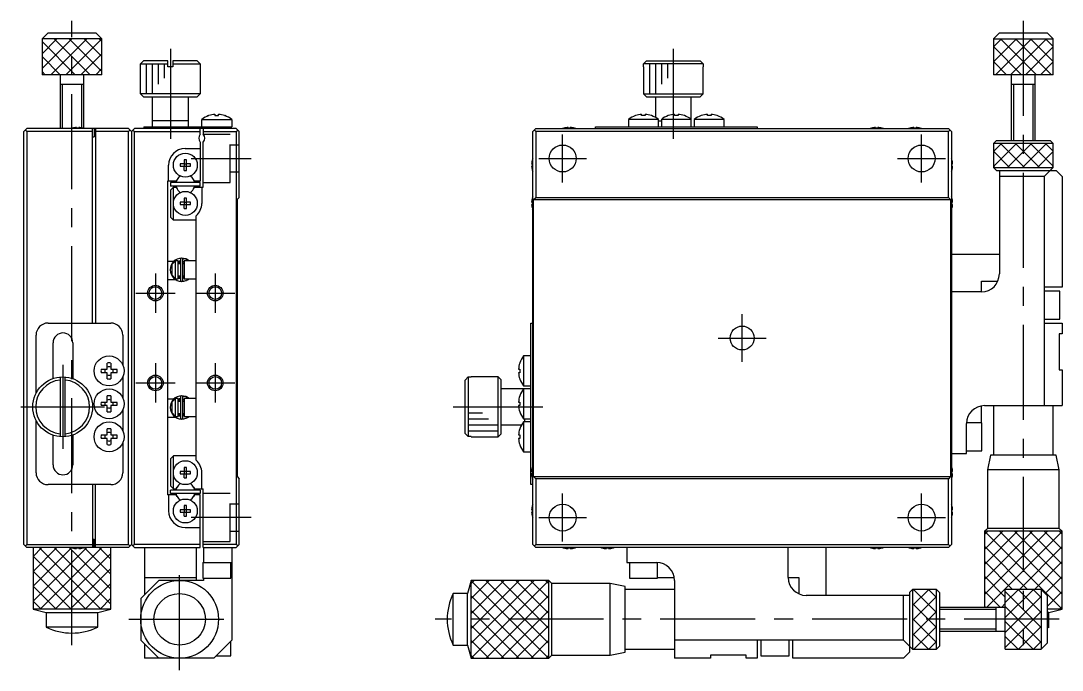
# Model space of a CAD drawing. Extents: x 0 to 412, y -8 to 292.
# Drawn here: x 238.4 to 412.4, y 97.8 to 206.3 of the extents above; entities that cross this region are included whole.
import ezdxf

# ---------------------------------------------------------------- set-up
doc = ezdxf.new("R2010")
doc.units = 0
doc.header["$LTSCALE"] = 0.5
doc.linetypes.add('CENTER', pattern=[50.8, 31.75, -6.35, 6.35, -6.35])
doc.linetypes.add('DASHED', pattern=[19.05, 12.7, -6.35])
for name, color, linetype in [('MSM_CENTER', 1, 'CENTER'), ('MSM_CONTINUOUS', 7, 'CONTINUOUS'), ('MSM_DASHED', 4, 'DASHED'), ('MSM_NARROW', 5, 'CONTINUOUS')]:
    doc.layers.add(name, color=color, linetype=linetype)

msp = doc.modelspace()

# ---------------------------------------------------------------- linework, layer by layer
at = {"layer": 'MSM_CENTER'}
for p, q in [((246.9, 102.03), (246.9, 206.33)), ((405.93, 206.33), (405.93, 102.03)), ((263.35, 201.67), (263.35, 186.63)), ((347.43, 201.63), (347.43, 186.63)), ((328.93, 179.33), (328.93, 187.33)), ((388.93, 179.33), (388.93, 187.33)), ((266.85, 183.33), (276.85, 183.33)), ((324.93, 183.33), (332.93, 183.33)), ((384.93, 183.33), (392.93, 183.33)), ((260.85, 164.13), (260.85, 157.53)), ((270.85, 164.13), (270.85, 157.53)), ((257.55, 160.83), (264.15, 160.83)), ((267.55, 160.83), (274.15, 160.83)), ((358.93, 149.33), (358.93, 157.33)), ((354.93, 153.33), (362.93, 153.33)), ((245.35, 148.83), (245.35, 134.83)), ((260.85, 149.13), (260.85, 142.53)), ((270.85, 149.13), (270.85, 142.53)), ((257.55, 145.83), (264.15, 145.83)), ((267.55, 145.83), (274.15, 145.83)), ((238.35, 141.83), (252.35, 141.83)), ((310.63, 141.83), (325.63, 141.83)), ((328.93, 119.33), (328.93, 127.33)), ((388.93, 119.33), (388.93, 127.33)), ((276.85, 123.33), (266.85, 123.33)), ((324.93, 123.33), (332.93, 123.33)), ((384.93, 123.33), (392.93, 123.33)), ((264.9, 97.83), (264.9, 114.83)), ((256.4, 106.33), (273.4, 106.33)), ((411.93, 106.33), (307.63, 106.33))]:
    msp.add_line(p, q, dxfattribs=at)
at = {"layer": 'MSM_CONTINUOUS'}
for p, q in [((242.9, 204.33), (241.9, 203.33)), ((242.9, 204.33), (250.9, 204.33)), ((251.9, 203.33), (250.9, 204.33)), ((401.93, 204.33), (400.93, 203.33)), ((401.93, 204.33), (409.93, 204.33)), ((410.93, 203.33), (409.93, 204.33)), ((251.9, 203.33), (241.9, 203.33)), ((241.9, 203.33), (241.9, 197.33)), ((251.9, 197.33), (251.9, 203.33)), ((400.93, 203.33), (400.93, 197.33)), ((400.93, 203.33), (410.93, 203.33)), ((410.93, 197.33), (410.93, 203.33)), ((258.35, 199.13), (258.85, 199.63)), ((258.35, 199.13), (262.95, 199.13)), ((258.35, 194.13), (258.35, 199.13)), ((262.95, 199.63), (258.85, 199.63)), ((262.95, 198.63), (262.95, 199.63)), ((263.75, 198.63), (262.95, 198.63)), ((267.85, 199.63), (263.75, 199.63)), ((263.75, 199.63), (263.75, 198.63)), ((263.75, 199.13), (268.35, 199.13)), ((267.85, 199.63), (268.35, 199.13)), ((268.35, 199.13), (268.35, 194.13)), ((342.43, 198.63), (342.43, 194.13)), ((342.43, 198.63), (342.45, 198.63)), ((342.45, 199.13), (342.95, 199.63)), ((352.42, 199.13), (342.45, 199.13)), ((342.45, 198.63), (342.45, 199.13)), ((342.95, 199.63), (351.92, 199.63)), ((351.92, 199.63), (352.42, 199.13)), ((352.42, 199.13), (352.42, 198.63)), ((352.42, 198.63), (352.43, 198.63)), ((352.43, 194.13), (352.43, 198.63)), ((251.9, 197.33), (241.9, 197.33)), ((244.9, 197.33), (244.9, 188.33)), ((248.9, 188.35), (248.9, 197.33)), ((410.93, 197.33), (400.93, 197.33)), ((403.93, 197.33), (403.93, 186.33)), ((407.93, 186.33), (407.93, 197.33)), ((244.9, 195.73), (248.9, 195.73)), ((403.93, 195.73), (407.93, 195.73)), ((268.35, 194.13), (258.35, 194.13)), ((258.85, 193.63), (258.35, 194.13)), ((258.85, 193.63), (267.85, 193.63)), ((260.35, 188.63), (260.35, 193.63)), ((266.35, 193.63), (266.35, 188.63)), ((268.35, 194.13), (267.85, 193.63)), ((342.43, 194.13), (352.43, 194.13)), ((342.43, 194.13), (342.93, 193.63)), ((342.93, 193.63), (351.93, 193.63)), ((344.43, 193.63), (344.43, 190.2)), ((350.43, 188.63), (350.43, 193.63)), ((351.93, 193.63), (352.43, 194.13)), ((268.6, 189.85), (273.6, 189.85)), ((268.6, 188.63), (268.6, 189.85)), ((269.75, 190.5), (269.78, 190.5)), ((270.8, 190.71), (270.8, 190.5)), ((270.8, 190.5), (271.4, 190.5)), ((271.4, 190.5), (271.4, 190.71)), ((272.42, 190.5), (272.45, 190.5)), ((273.6, 189.85), (273.6, 188.63)), ((344.93, 189.85), (339.93, 189.85)), ((339.93, 189.85), (339.93, 188.63)), ((341.12, 190.5), (341.08, 190.5)), ((342.13, 190.5), (342.13, 190.71)), ((342.73, 190.5), (342.13, 190.5)), ((342.73, 190.71), (342.73, 190.5)), ((343.78, 190.5), (343.75, 190.5)), ((344.93, 188.63), (344.93, 189.85)), ((350.43, 189.85), (345.43, 189.85)), ((345.43, 189.85), (345.43, 188.63)), ((346.62, 190.5), (346.58, 190.5)), ((347.63, 190.5), (347.63, 190.71)), ((348.23, 190.5), (347.63, 190.5)), ((348.23, 190.71), (348.23, 190.5)), ((349.28, 190.5), (349.25, 190.5)), ((355.93, 189.85), (350.93, 189.85)), ((350.93, 189.85), (350.93, 188.63)), ((352.12, 190.5), (352.08, 190.5)), ((353.13, 190.5), (353.13, 190.71)), ((353.73, 190.5), (353.13, 190.5)), ((353.73, 190.71), (353.73, 190.5)), ((354.78, 190.5), (354.75, 190.5)), ((355.93, 188.63), (355.93, 189.85)), ((238.85, 187.83), (239.35, 188.33)), ((239.35, 187.83), (239.1, 188.08)), ((256.35, 188.33), (239.35, 188.33)), ((246.96, 188.4), (246.96, 188.41)), ((247.67, 188.4), (247.67, 188.52)), ((248.03, 188.4), (247.67, 188.4)), ((248.03, 188.52), (248.03, 188.4)), ((248.74, 188.41), (248.74, 188.4)), ((250.35, 155.83), (250.35, 188.33)), ((250.6, 188.33), (250.6, 186.93)), ((250.85, 188.33), (250.85, 155.83)), ((256.35, 188.33), (256.85, 187.83)), ((256.6, 188.08), (256.35, 187.83)), ((257.35, 188.33), (256.85, 187.83)), ((257.1, 188.08), (257.35, 187.83)), ((274.35, 188.33), (257.35, 188.33)), ((258.9, 188.63), (273.6, 188.63)), ((258.9, 188.63), (258.9, 188.33)), ((266.35, 189.63), (260.35, 189.63)), ((268.35, 187.39), (268.35, 188.33)), ((268.85, 188.33), (268.85, 187.39)), ((273.4, 188.33), (273.4, 188.63)), ((274.85, 187.83), (274.35, 188.33)), ((274.35, 187.83), (274.6, 188.08)), ((324.43, 188.33), (323.93, 187.83)), ((324.43, 187.83), (324.18, 188.08)), ((324.43, 188.33), (393.43, 188.33)), ((329.15, 188.4), (329.14, 188.41)), ((329.85, 188.4), (329.85, 188.52)), ((330.21, 188.4), (329.85, 188.4)), ((330.21, 188.52), (330.21, 188.4)), ((330.92, 188.41), (330.92, 188.4)), ((334.43, 188.63), (361.43, 188.63)), ((334.43, 188.33), (334.43, 188.63)), ((344.93, 189.63), (345.43, 189.63)), ((361.43, 188.63), (361.43, 188.33)), ((380.55, 188.4), (380.54, 188.41)), ((381.25, 188.4), (381.25, 188.52)), ((381.61, 188.4), (381.25, 188.4)), ((381.61, 188.52), (381.61, 188.4)), ((382.32, 188.41), (382.32, 188.4)), ((386.95, 188.4), (386.94, 188.41)), ((387.65, 188.4), (387.65, 188.52)), ((388.01, 188.4), (387.65, 188.4)), ((388.01, 188.52), (388.01, 188.4)), ((388.72, 188.41), (388.72, 188.4)), ((393.93, 187.83), (393.43, 188.33)), ((393.68, 188.08), (393.43, 187.83)), ((238.85, 118.83), (238.85, 187.83)), ((239.35, 187.83), (239.35, 118.83)), ((250.35, 187.83), (239.35, 187.83)), ((250.35, 186.93), (250.6, 186.93)), ((256.35, 187.83), (250.85, 187.83)), ((256.35, 118.83), (256.35, 187.83)), ((256.85, 187.83), (256.85, 118.83)), ((257.35, 118.83), (257.35, 187.83)), ((257.35, 187.83), (268.35, 187.83)), ((268.85, 187.83), (274.35, 187.83)), ((274.35, 187.83), (274.35, 118.83)), ((274.85, 176.83), (274.85, 187.83)), ((323.93, 118.83), (323.93, 187.83)), ((393.43, 187.83), (324.43, 187.83)), ((324.43, 187.83), (324.43, 176.83)), ((393.43, 176.83), (393.43, 187.83)), ((393.93, 187.83), (393.93, 118.83)), ((401.43, 186.33), (400.93, 185.83)), ((401.43, 186.33), (410.43, 186.33)), ((410.93, 185.83), (410.43, 186.33)), ((265.8, 184.98), (268.35, 184.98)), ((268.35, 186.07), (268.35, 179.53)), ((268.85, 178.53), (268.85, 186.07)), ((400.93, 185.83), (400.93, 181.83)), ((410.93, 185.83), (400.93, 185.83)), ((410.93, 181.83), (410.93, 185.83)), ((265.67, 183.12), (265.67, 182.41)), ((266.03, 183.12), (265.67, 183.12)), ((266.03, 182.41), (266.03, 183.12)), ((323.86, 183.12), (323.86, 183.12)), ((394, 183.12), (394.01, 183.12)), ((263.05, 179.53), (263.05, 182.23)), ((265.67, 182.41), (264.96, 182.41)), ((264.96, 182.41), (264.96, 182.05)), ((264.96, 182.05), (265.67, 182.05)), ((265.68, 182.4), (265.67, 182.41)), ((265.68, 182.06), (265.67, 182.05)), ((265.67, 181.35), (265.67, 182.05)), ((265.67, 181.35), (266.03, 181.35)), ((265.68, 182.4), (265.68, 182.06)), ((266.02, 182.4), (265.68, 182.4)), ((265.68, 182.06), (266.02, 182.06)), ((266.02, 182.4), (266.03, 182.41)), ((266.02, 182.06), (266.02, 182.4)), ((266.02, 182.06), (266.03, 182.05)), ((266.74, 182.41), (266.03, 182.41)), ((266.03, 181.35), (266.03, 182.05)), ((266.03, 182.05), (266.74, 182.05)), ((266.74, 182.05), (266.74, 182.41)), ((323.74, 182.41), (323.86, 182.41)), ((323.86, 182.05), (323.74, 182.05)), ((323.86, 182.41), (323.86, 182.05)), ((323.86, 181.35), (323.86, 181.34)), ((394, 182.41), (394.12, 182.41)), ((394, 182.05), (394, 182.41)), ((394.12, 182.05), (394, 182.05)), ((394.01, 181.34), (394, 181.35)), ((400.93, 181.83), (410.93, 181.83)), ((400.93, 181.83), (401.43, 181.33)), ((401.43, 181.33), (411.43, 181.33)), ((401.93, 181.33), (401.93, 164.03)), ((409.43, 180.33), (410.93, 181.83)), ((411.43, 181.33), (412.43, 180.33)), ((262.85, 179.53), (262.85, 127.13)), ((264.31, 179.53), (262.85, 179.53)), ((268.35, 179.33), (263.35, 179.33)), ((263.35, 179.33), (263.35, 178.73)), ((264.48, 179.83), (264.31, 179.53)), ((267.4, 179.53), (267.23, 179.83)), ((268.35, 179.53), (267.4, 179.53)), ((268.35, 178.73), (268.35, 179.33)), ((409.43, 180.33), (401.93, 180.33)), ((409.43, 180.33), (409.43, 142.03)), ((412.43, 180.33), (412.43, 161.83)), ((268.35, 178.73), (263.35, 178.73)), ((263.85, 178.53), (263.35, 178.03)), ((263.35, 178.03), (263.35, 173.53)), ((263.85, 173.03), (263.85, 178.53)), ((263.85, 178.53), (264.31, 178.53)), ((264.31, 178.53), (264.48, 178.24)), ((267.23, 178.24), (267.4, 178.53)), ((267.4, 178.53), (268.85, 178.53)), ((268.6, 178.53), (268.6, 175.83)), ((265.67, 176.01), (264.96, 176.01)), ((264.96, 176.01), (264.96, 175.65)), ((265.67, 176.72), (265.67, 176.01)), ((266.03, 176.72), (265.67, 176.72)), ((265.68, 176), (265.67, 176.01)), ((265.68, 176), (265.68, 175.66)), ((266.02, 176), (265.68, 176)), ((266.02, 176), (266.03, 176.01)), ((266.02, 175.66), (266.02, 176)), ((266.03, 176.01), (266.03, 176.72)), ((266.74, 176.01), (266.03, 176.01)), ((266.74, 175.65), (266.74, 176.01)), ((274.85, 176.83), (274.5, 176.48)), ((274.5, 176.48), (274.5, 130.18)), ((323.74, 176.01), (323.86, 176.01)), ((323.86, 176.72), (323.86, 176.72)), ((323.86, 176.01), (323.86, 175.65)), ((324.08, 176.48), (324.43, 176.83)), ((324.08, 176.48), (393.78, 176.48)), ((324.08, 130.18), (324.08, 176.48)), ((324.43, 176.83), (393.43, 176.83)), ((393.43, 176.83), (393.78, 176.48)), ((393.78, 176.48), (393.78, 130.18)), ((394, 176.72), (394.01, 176.72)), ((394, 176.01), (394.12, 176.01)), ((394, 175.65), (394, 176.01)), ((264.96, 175.65), (265.67, 175.65)), ((265.68, 175.66), (265.67, 175.65)), ((265.67, 174.95), (265.67, 175.65)), ((265.67, 174.95), (266.03, 174.95)), ((265.68, 175.66), (266.02, 175.66)), ((266.02, 175.66), (266.03, 175.65)), ((266.03, 174.95), (266.03, 175.65)), ((266.03, 175.65), (266.74, 175.65)), ((323.86, 175.65), (323.74, 175.65)), ((323.86, 174.95), (323.86, 174.94)), ((394.12, 175.65), (394, 175.65)), ((394.01, 174.94), (394, 174.95)), ((263.35, 173.53), (263.85, 173.03)), ((267.65, 173.03), (263.85, 173.03)), ((267.65, 132.91), (267.65, 173.75)), ((393.93, 167.33), (401.93, 167.33)), ((263.9, 166.13), (262.85, 166.13)), ((263.65, 165.65), (264.15, 166.18)), ((263.65, 163.82), (263.65, 165.65)), ((264.15, 166.23), (264.15, 163.23)), ((264.65, 166.23), (264.15, 166.23)), ((264.65, 166.17), (265.06, 166.29)), ((264.65, 163.23), (264.65, 166.23)), ((264.85, 166.13), (264.65, 166.13)), ((265.06, 165.73), (264.65, 165.73)), ((264.85, 165.73), (264.85, 166.13)), ((265.06, 166.49), (265.06, 162.99)), ((266.03, 166.52), (265.28, 166.69)), ((265.46, 166.52), (265.45, 166.52)), ((265.45, 162.99), (265.45, 166.49)), ((265.45, 165.92), (265.46, 165.93)), ((265.45, 165.9), (265.45, 165.92)), ((265.45, 165.89), (265.45, 165.9)), ((265.65, 165.73), (265.45, 165.73)), ((265.49, 166.53), (265.46, 166.52)), ((265.46, 165.96), (265.47, 165.98)), ((265.46, 165.95), (265.46, 165.96)), ((265.46, 165.93), (265.46, 165.95)), ((265.47, 165.99), (265.48, 166.01)), ((265.47, 165.98), (265.47, 165.99)), ((265.48, 166.02), (265.49, 166.03)), ((265.48, 166.01), (265.48, 166.02)), ((265.52, 166.55), (265.49, 166.53)), ((265.49, 166.03), (265.5, 166.05)), ((265.5, 166.06), (265.51, 166.07)), ((265.5, 166.05), (265.5, 166.06)), ((265.51, 166.07), (265.52, 166.08)), ((265.55, 166.56), (265.52, 166.55)), ((265.52, 166.08), (265.53, 166.1)), ((265.53, 166.1), (265.54, 166.11)), ((265.54, 166.11), (265.55, 166.12)), ((265.59, 166.57), (265.55, 166.56)), ((265.55, 166.12), (265.56, 166.13)), ((265.56, 166.13), (265.57, 166.14)), ((265.57, 166.14), (265.59, 166.14)), ((265.62, 166.57), (265.59, 166.57)), ((265.59, 166.14), (265.6, 166.15)), ((265.6, 166.15), (265.61, 166.16)), ((265.61, 166.16), (265.63, 166.17)), ((265.66, 166.58), (265.62, 166.57)), ((265.63, 166.17), (265.64, 166.17)), ((265.64, 166.17), (265.65, 166.18)), ((265.65, 166.23), (265.65, 163.23)), ((267.65, 166.23), (265.65, 166.23)), ((265.69, 166.58), (265.66, 166.58)), ((265.72, 166.58), (265.69, 166.58)), ((265.76, 166.59), (265.72, 166.58)), ((265.79, 166.58), (265.76, 166.59)), ((265.83, 166.58), (265.79, 166.58)), ((265.86, 166.58), (265.83, 166.58)), ((265.89, 166.57), (265.86, 166.58)), ((265.93, 166.56), (265.89, 166.57)), ((265.93, 166.26), (265.92, 166.24)), ((265.92, 166.24), (265.92, 166.23)), ((265.96, 166.55), (265.93, 166.56)), ((266.03, 166.53), (265.93, 166.23)), ((265.94, 166.27), (265.93, 166.26)), ((265.95, 166.3), (265.94, 166.28)), ((265.94, 166.28), (265.94, 166.27)), ((265.96, 166.31), (265.95, 166.3)), ((265.99, 166.54), (265.96, 166.55)), ((265.97, 166.34), (265.96, 166.32)), ((265.96, 166.32), (265.96, 166.31)), ((265.98, 166.37), (265.97, 166.35)), ((265.97, 166.35), (265.97, 166.34)), ((265.99, 166.38), (265.98, 166.37)), ((266.02, 166.53), (265.99, 166.54)), ((266, 166.41), (265.99, 166.4)), ((265.99, 166.4), (265.99, 166.38)), ((266.01, 166.44), (266, 166.42)), ((266, 166.42), (266, 166.41)), ((266.02, 166.47), (266.01, 166.46)), ((266.01, 166.46), (266.01, 166.45)), ((266.01, 166.45), (266.01, 166.44)), ((266.51, 166.23), (266.02, 166.53)), ((266.02, 166.53), (266.03, 166.52)), ((266.02, 166.53), (266.02, 166.53)), ((266.02, 166.53), (266.02, 166.53)), ((266.03, 166.51), (266.02, 166.5)), ((266.02, 166.5), (266.02, 166.49)), ((266.02, 166.49), (266.02, 166.48)), ((266.02, 166.48), (266.02, 166.47)), ((266.03, 166.52), (266.03, 166.51)), ((266.03, 166.52), (266.03, 166.52)), ((266.03, 166.52), (266.03, 166.52)), ((266.05, 166.52), (266.03, 166.52)), ((264.15, 163.29), (263.65, 163.82)), ((264.65, 163.73), (265.06, 163.73)), ((264.85, 163.24), (264.85, 163.73)), ((265.45, 163.73), (265.65, 163.73)), ((262.85, 163.13), (264.17, 163.13)), ((264.15, 163.23), (264.65, 163.23)), ((265.06, 163.2), (264.65, 163.31)), ((264.85, 163.63), (265.06, 163.63)), ((265.45, 163.63), (265.65, 163.63)), ((265.45, 163.59), (265.45, 163.59)), ((265.45, 163.57), (265.45, 163.59)), ((265.45, 163.56), (265.45, 163.57)), ((265.46, 163.54), (265.45, 163.56)), ((265.46, 163.53), (265.46, 163.54)), ((265.46, 163.51), (265.46, 163.53)), ((265.47, 163.5), (265.46, 163.51)), ((265.47, 163.48), (265.47, 163.5)), ((265.48, 163.47), (265.47, 163.48)), ((265.48, 163.46), (265.48, 163.47)), ((265.49, 163.44), (265.48, 163.46)), ((265.5, 163.43), (265.49, 163.44)), ((265.51, 163.42), (265.5, 163.43)), ((265.52, 163.41), (265.51, 163.42)), ((265.53, 163.39), (265.52, 163.41)), ((265.54, 163.38), (265.53, 163.39)), ((265.55, 163.37), (265.54, 163.38)), ((265.56, 163.36), (265.55, 163.37)), ((265.57, 163.35), (265.56, 163.36)), ((265.58, 163.34), (265.57, 163.35)), ((265.59, 163.33), (265.58, 163.34)), ((265.61, 163.33), (265.59, 163.33)), ((265.62, 163.32), (265.61, 163.33)), ((265.63, 163.31), (265.62, 163.32)), ((265.65, 163.31), (265.63, 163.31)), ((265.65, 163.31), (265.65, 163.31)), ((265.65, 163.23), (267.65, 163.23)), ((265.96, 162.93), (265.97, 162.93)), ((265.97, 162.93), (265.98, 162.94)), ((265.97, 162.93), (265.97, 162.93)), ((265.97, 162.93), (265.97, 162.93)), ((265.97, 162.93), (265.97, 162.93)), ((265.97, 162.93), (265.97, 162.93)), ((265.97, 162.93), (265.97, 162.93)), ((265.98, 162.94), (265.99, 162.94)), ((265.98, 162.94), (265.98, 162.94)), ((265.98, 162.94), (265.98, 162.94)), ((265.98, 162.94), (265.98, 162.94)), ((265.99, 162.94), (266.02, 162.95)), ((266.02, 162.95), (266.02, 162.95)), ((266.02, 162.95), (266.02, 162.95)), ((266.02, 162.95), (266.02, 162.95)), ((398.93, 161.03), (398.93, 162.83)), ((398.93, 162.83), (401.68, 162.83)), ((398.93, 161.03), (393.93, 161.03)), ((412.43, 161.83), (409.43, 161.83)), ((412.03, 161.18), (409.43, 161.18)), ((412.03, 156.48), (412.03, 161.18)), ((242.9, 155.83), (253.4, 155.83)), ((323.63, 128.83), (323.63, 155.83)), ((323.63, 155.83), (323.93, 155.83)), ((409.43, 156.48), (412.03, 156.48)), ((409.43, 155.83), (412.43, 155.83)), ((412.43, 155.83), (412.43, 154.03)), ((240.9, 144.11), (240.9, 153.83)), ((255.4, 153.83), (255.4, 148.81)), ((411.93, 154.03), (411.93, 148.03)), ((412.43, 154.03), (411.93, 154.03)), ((243.75, 146.57), (243.75, 152.53)), ((247.05, 152.53), (247.05, 146.53)), ((322.41, 150.33), (322.41, 145.33)), ((323.63, 150.33), (322.41, 150.33)), ((251.78, 148.13), (252.8, 148.13)), ((252.8, 148.13), (252.8, 149.15)), ((253.4, 149.15), (253.4, 148.13)), ((253.4, 148.13), (254.42, 148.13)), ((321.56, 148.13), (321.77, 148.13)), ((321.77, 149.18), (321.77, 149.15)), ((321.77, 148.13), (321.77, 147.53)), ((411.93, 148.03), (412.43, 148.03)), ((412.43, 148.03), (412.43, 142.03)), ((244.95, 146.82), (244.95, 136.85)), ((245.75, 136.85), (245.75, 146.82)), ((252.8, 147.53), (251.78, 147.53)), ((252.8, 146.52), (252.8, 147.53)), ((253.4, 147.53), (253.4, 146.52)), ((254.42, 147.53), (253.4, 147.53)), ((255.4, 146.85), (255.4, 143.31)), ((312.63, 146.31), (313.13, 146.82)), ((312.63, 137.35), (312.63, 146.31)), ((313.13, 146.82), (313.13, 136.85)), ((313.13, 146.82), (313.63, 146.82)), ((313.63, 146.82), (313.63, 146.83)), ((318.13, 146.83), (313.63, 146.83)), ((318.13, 136.83), (318.13, 146.83)), ((318.63, 146.33), (318.13, 146.83)), ((318.63, 137.33), (318.63, 146.33)), ((321.77, 147.53), (321.56, 147.53)), ((321.77, 146.52), (321.77, 146.48)), ((323.63, 144.83), (318.63, 144.83)), ((322.41, 145.33), (323.63, 145.33)), ((322.41, 144.83), (322.41, 139.83)), ((252.8, 142.63), (252.8, 143.65)), ((253.4, 143.65), (253.4, 142.63)), ((263.9, 143.13), (262.85, 143.13)), ((263.65, 142.65), (264.15, 143.18)), ((264.15, 143.23), (264.15, 140.23)), ((264.65, 143.23), (264.15, 143.23)), ((264.65, 143.17), (265.06, 143.29)), ((264.65, 140.23), (264.65, 143.23)), ((264.85, 143.13), (264.65, 143.13)), ((264.85, 142.73), (264.85, 143.13)), ((265.06, 143.49), (265.06, 139.99)), ((266.05, 143.52), (265.28, 143.69)), ((265.46, 143.52), (265.45, 143.52)), ((265.45, 139.99), (265.45, 143.49)), ((265.45, 142.92), (265.46, 142.93)), ((265.45, 142.9), (265.45, 142.92)), ((265.45, 142.89), (265.45, 142.9)), ((265.49, 143.53), (265.46, 143.52)), ((265.46, 142.96), (265.47, 142.98)), ((265.46, 142.95), (265.46, 142.96)), ((265.46, 142.93), (265.46, 142.95)), ((265.47, 142.99), (265.48, 143.01)), ((265.47, 142.98), (265.47, 142.99)), ((265.48, 143.02), (265.49, 143.03)), ((265.48, 143.01), (265.48, 143.02)), ((265.52, 143.55), (265.49, 143.53)), ((265.49, 143.03), (265.5, 143.05)), ((265.5, 143.06), (265.51, 143.07)), ((265.5, 143.05), (265.5, 143.06)), ((265.51, 143.07), (265.52, 143.08)), ((265.55, 143.56), (265.52, 143.55)), ((265.52, 143.08), (265.53, 143.1)), ((265.53, 143.1), (265.54, 143.11)), ((265.54, 143.11), (265.55, 143.12)), ((265.59, 143.57), (265.55, 143.56)), ((265.55, 143.12), (265.56, 143.13)), ((265.56, 143.13), (265.57, 143.14)), ((265.57, 143.14), (265.59, 143.14)), ((265.62, 143.57), (265.59, 143.57)), ((265.59, 143.14), (265.6, 143.15)), ((265.6, 143.15), (265.61, 143.16)), ((265.61, 143.16), (265.63, 143.17)), ((265.66, 143.58), (265.62, 143.57)), ((265.63, 143.17), (265.64, 143.17)), ((265.64, 143.17), (265.65, 143.18)), ((265.65, 143.23), (265.65, 140.23)), ((267.65, 143.23), (265.65, 143.23)), ((265.69, 143.58), (265.66, 143.58)), ((265.72, 143.58), (265.69, 143.58)), ((265.76, 143.59), (265.72, 143.58)), ((265.79, 143.58), (265.76, 143.59)), ((265.83, 143.58), (265.79, 143.58)), ((265.86, 143.58), (265.83, 143.58)), ((265.89, 143.57), (265.86, 143.58)), ((265.93, 143.56), (265.89, 143.57)), ((265.93, 143.26), (265.92, 143.24)), ((265.92, 143.24), (265.92, 143.23)), ((265.96, 143.55), (265.93, 143.56)), ((266.03, 143.53), (265.93, 143.23)), ((265.94, 143.27), (265.93, 143.26)), ((265.95, 143.3), (265.94, 143.28)), ((265.94, 143.28), (265.94, 143.27)), ((265.96, 143.31), (265.95, 143.3)), ((265.99, 143.54), (265.96, 143.55)), ((265.97, 143.34), (265.96, 143.32)), ((265.96, 143.32), (265.96, 143.31)), ((265.98, 143.37), (265.97, 143.35)), ((265.97, 143.35), (265.97, 143.34)), ((265.99, 143.38), (265.98, 143.37)), ((266.02, 143.53), (265.99, 143.54)), ((266, 143.41), (265.99, 143.4)), ((265.99, 143.4), (265.99, 143.38)), ((266.01, 143.44), (266, 143.42)), ((266, 143.42), (266, 143.41)), ((266.02, 143.47), (266.01, 143.46)), ((266.01, 143.46), (266.01, 143.45)), ((266.01, 143.45), (266.01, 143.44)), ((266.51, 143.23), (266.02, 143.53)), ((266.02, 143.53), (266.03, 143.52)), ((266.02, 143.53), (266.02, 143.53)), ((266.02, 143.53), (266.02, 143.53)), ((266.03, 143.51), (266.02, 143.5)), ((266.02, 143.5), (266.02, 143.49)), ((266.02, 143.49), (266.02, 143.48)), ((266.02, 143.48), (266.02, 143.47)), ((266.03, 143.52), (266.03, 143.51)), ((266.03, 143.52), (266.03, 143.52)), ((266.03, 143.52), (266.03, 143.52)), ((321.77, 143.68), (321.77, 143.65)), ((251.78, 142.63), (252.8, 142.63)), ((252.8, 142.03), (251.78, 142.03)), ((252.8, 141.02), (252.8, 142.03)), ((253.4, 142.63), (254.42, 142.63)), ((254.42, 142.03), (253.4, 142.03)), ((253.4, 142.03), (253.4, 141.02)), ((255.4, 141.35), (255.4, 137.81)), ((263.65, 140.82), (263.65, 142.65)), ((265.06, 142.73), (264.65, 142.73)), ((265.65, 142.73), (265.45, 142.73)), ((321.56, 142.63), (321.77, 142.63)), ((321.77, 142.03), (321.56, 142.03)), ((321.77, 142.63), (321.77, 142.03)), ((321.77, 141.02), (321.77, 140.98)), ((398.93, 139.18), (398.93, 141.99)), ((399.43, 142.03), (412.43, 142.03)), ((400.93, 142.03), (400.93, 133.78)), ((410.93, 133.78), (410.93, 142.03)), ((240.9, 130.83), (240.9, 139.55)), ((262.85, 140.13), (264.17, 140.13)), ((264.15, 140.29), (263.65, 140.82)), ((264.15, 140.23), (264.65, 140.23)), ((264.65, 140.73), (265.06, 140.73)), ((265.06, 140.2), (264.65, 140.31)), ((264.85, 140.24), (264.85, 140.73)), ((264.85, 140.63), (265.06, 140.63)), ((265.45, 140.73), (265.65, 140.73)), ((265.45, 140.63), (265.65, 140.63)), ((265.45, 140.59), (265.45, 140.59)), ((265.45, 140.57), (265.45, 140.59)), ((265.45, 140.56), (265.45, 140.57)), ((265.46, 140.54), (265.45, 140.56)), ((265.46, 140.53), (265.46, 140.54)), ((265.46, 140.51), (265.46, 140.53)), ((265.47, 140.5), (265.46, 140.51)), ((265.47, 140.48), (265.47, 140.5)), ((265.48, 140.47), (265.47, 140.48)), ((265.48, 140.46), (265.48, 140.47)), ((265.49, 140.44), (265.48, 140.46)), ((265.5, 140.43), (265.49, 140.44)), ((265.51, 140.42), (265.5, 140.43)), ((265.52, 140.41), (265.51, 140.42)), ((265.53, 140.39), (265.52, 140.41)), ((265.54, 140.38), (265.53, 140.39)), ((265.55, 140.37), (265.54, 140.38)), ((265.56, 140.36), (265.55, 140.37)), ((265.57, 140.35), (265.56, 140.36)), ((265.58, 140.34), (265.57, 140.35)), ((265.59, 140.33), (265.58, 140.34)), ((265.61, 140.33), (265.59, 140.33)), ((265.62, 140.32), (265.61, 140.33)), ((265.63, 140.31), (265.62, 140.32)), ((265.65, 140.31), (265.63, 140.31)), ((265.65, 140.31), (265.65, 140.31)), ((265.65, 140.23), (267.65, 140.23)), ((265.96, 139.93), (265.97, 139.93)), ((265.97, 139.93), (265.98, 139.94)), ((265.97, 139.93), (265.97, 139.93)), ((265.97, 139.93), (265.97, 139.93)), ((265.97, 139.93), (265.97, 139.93)), ((265.97, 139.93), (265.97, 139.93)), ((265.97, 139.93), (265.97, 139.93)), ((265.98, 139.94), (265.99, 139.94)), ((265.98, 139.94), (265.98, 139.94)), ((265.98, 139.94), (265.98, 139.94)), ((265.98, 139.94), (265.98, 139.94)), ((265.99, 139.94), (266.02, 139.95)), ((266.02, 139.95), (266.02, 139.95)), ((266.02, 139.95), (266.02, 139.95)), ((266.02, 139.95), (266.02, 139.95)), ((322.41, 139.83), (323.63, 139.83)), ((322.41, 139.33), (322.41, 134.33)), ((323.63, 139.33), (322.41, 139.33)), ((322.63, 139.33), (322.63, 139.83)), ((252.8, 137.13), (252.8, 138.15)), ((253.4, 138.15), (253.4, 137.13)), ((318.63, 138.83), (322.07, 138.83)), ((321.77, 138.18), (321.77, 138.15)), ((396.43, 134.03), (396.43, 139.03)), ((399.03, 139.18), (396.44, 139.18)), ((399.03, 134.48), (399.03, 139.18)), ((243.75, 132.13), (243.75, 137.09)), ((247.05, 137.13), (247.05, 132.13)), ((251.78, 137.13), (252.8, 137.13)), ((252.8, 136.53), (251.78, 136.53)), ((252.8, 135.52), (252.8, 136.53)), ((253.4, 137.13), (254.42, 137.13)), ((253.4, 136.53), (253.4, 135.52)), ((254.42, 136.53), (253.4, 136.53)), ((255.4, 135.85), (255.4, 130.83)), ((313.13, 136.85), (312.63, 137.35)), ((313.63, 136.85), (313.13, 136.85)), ((313.63, 136.83), (313.63, 136.85)), ((313.63, 136.83), (318.13, 136.83)), ((318.13, 136.83), (318.63, 137.33)), ((321.56, 137.13), (321.77, 137.13)), ((321.77, 136.53), (321.56, 136.53)), ((321.77, 137.13), (321.77, 136.53)), ((321.77, 135.52), (321.77, 135.48)), ((322.41, 134.33), (323.63, 134.33)), ((396.43, 134.48), (399.03, 134.48)), ((263.85, 133.63), (263.35, 133.13)), ((263.35, 133.13), (263.35, 128.63)), ((263.85, 128.13), (263.85, 133.63)), ((267.65, 133.63), (263.85, 133.63)), ((393.93, 134.03), (396.43, 134.03)), ((400.43, 133.78), (399.93, 131.28)), ((411.43, 133.78), (400.43, 133.78)), ((411.93, 131.28), (411.43, 133.78)), ((265.67, 131.01), (264.96, 131.01)), ((264.96, 131.01), (264.96, 130.65)), ((264.96, 130.65), (265.67, 130.65)), ((265.67, 131.72), (265.67, 131.01)), ((266.03, 131.72), (265.67, 131.72)), ((265.68, 131), (265.67, 131.01)), ((265.68, 130.66), (265.67, 130.65)), ((265.67, 129.95), (265.67, 130.65)), ((265.68, 131), (265.68, 130.66)), ((266.02, 131), (265.68, 131)), ((265.68, 130.66), (266.02, 130.66)), ((266.02, 131), (266.03, 131.01)), ((266.02, 130.66), (266.02, 131)), ((266.02, 130.66), (266.03, 130.65)), ((266.03, 131.01), (266.03, 131.72)), ((266.74, 131.01), (266.03, 131.01)), ((266.03, 129.95), (266.03, 130.65)), ((266.03, 130.65), (266.74, 130.65)), ((266.74, 130.65), (266.74, 131.01)), ((268.6, 128.13), (268.6, 130.83)), ((323.74, 131.01), (323.86, 131.01)), ((323.86, 130.65), (323.74, 130.65)), ((323.86, 131.72), (323.86, 131.72)), ((323.86, 131.01), (323.86, 130.65)), ((394, 131.72), (394.01, 131.72)), ((394, 131.01), (394.12, 131.01)), ((394, 130.65), (394, 131.01)), ((394.12, 130.65), (394, 130.65)), ((411.93, 131.28), (399.93, 131.28)), ((399.93, 131.28), (399.93, 121.53)), ((411.93, 121.53), (411.93, 131.28)), ((253.4, 128.83), (242.9, 128.83)), ((250.35, 128.83), (250.35, 118.33)), ((250.85, 118.33), (250.85, 128.83)), ((265.67, 129.95), (266.03, 129.95)), ((274.5, 130.18), (274.85, 129.83)), ((274.85, 118.83), (274.85, 129.83)), ((323.93, 128.83), (323.63, 128.83)), ((323.86, 129.95), (323.86, 129.94)), ((324.08, 130.18), (393.78, 130.18)), ((324.43, 129.83), (324.08, 130.18)), ((393.43, 129.83), (324.43, 129.83)), ((324.43, 129.83), (324.43, 118.83)), ((393.78, 130.18), (393.43, 129.83)), ((393.43, 118.83), (393.43, 129.83)), ((394.01, 129.94), (394, 129.95)), ((264.31, 127.13), (262.85, 127.13)), ((263.05, 127.13), (263.05, 124.43)), ((263.35, 128.63), (263.85, 128.13)), ((268.35, 127.93), (263.35, 127.93)), ((263.35, 127.33), (263.35, 127.93)), ((268.35, 127.33), (263.35, 127.33)), ((263.85, 128.13), (264.31, 128.13)), ((264.31, 128.13), (264.48, 128.43)), ((264.48, 126.84), (264.31, 127.13)), ((267.23, 128.43), (267.4, 128.13)), ((267.4, 127.13), (267.23, 126.84)), ((267.4, 128.13), (268.85, 128.13)), ((268.35, 127.13), (267.4, 127.13)), ((268.35, 127.93), (268.35, 127.33)), ((268.35, 118.33), (268.35, 127.13)), ((268.85, 118.33), (268.85, 128.13)), ((265.67, 124.61), (264.96, 124.61)), ((264.96, 124.61), (264.96, 124.25)), ((264.96, 124.25), (265.67, 124.25)), ((265.67, 125.32), (265.67, 124.61)), ((266.03, 125.32), (265.67, 125.32)), ((265.68, 124.6), (265.67, 124.61)), ((265.68, 124.26), (265.67, 124.25)), ((265.67, 123.55), (265.67, 124.25)), ((265.68, 124.6), (265.68, 124.26)), ((266.02, 124.6), (265.68, 124.6)), ((265.68, 124.26), (266.02, 124.26)), ((266.02, 124.6), (266.03, 124.61)), ((266.02, 124.26), (266.02, 124.6)), ((266.02, 124.26), (266.03, 124.25)), ((266.03, 124.61), (266.03, 125.32)), ((266.74, 124.61), (266.03, 124.61)), ((266.03, 123.55), (266.03, 124.25)), ((266.03, 124.25), (266.74, 124.25)), ((266.74, 124.25), (266.74, 124.61)), ((323.74, 124.61), (323.86, 124.61)), ((323.86, 124.25), (323.74, 124.25)), ((323.86, 125.32), (323.86, 125.32)), ((323.86, 124.61), (323.86, 124.25)), ((394, 125.32), (394.01, 125.32)), ((394, 124.61), (394.12, 124.61)), ((394, 124.25), (394, 124.61)), ((394.12, 124.25), (394, 124.25)), ((265.67, 123.55), (266.03, 123.55)), ((323.86, 123.55), (323.86, 123.54)), ((394.01, 123.54), (394, 123.55)), ((265.8, 121.68), (268.35, 121.68)), ((399.93, 121.53), (399.43, 121.03)), ((399.43, 121.03), (399.43, 108.33)), ((412.43, 121.03), (399.43, 121.03)), ((411.93, 121.53), (399.93, 121.53)), ((412.43, 121.03), (411.93, 121.53)), ((412.43, 108.03), (412.43, 121.03)), ((239.35, 118.33), (238.85, 118.83)), ((239.1, 118.58), (239.35, 118.83)), ((239.35, 118.83), (250.35, 118.83)), ((250.35, 119.73), (250.6, 119.73)), ((250.6, 118.33), (250.6, 119.73)), ((250.85, 118.83), (256.35, 118.83)), ((256.85, 118.83), (256.35, 118.33)), ((256.35, 118.83), (256.6, 118.58)), ((256.85, 118.83), (257.35, 118.33)), ((257.35, 118.83), (257.1, 118.58)), ((268.35, 118.83), (257.35, 118.83)), ((274.35, 118.83), (268.85, 118.83)), ((274.6, 118.58), (274.35, 118.83)), ((274.35, 118.33), (274.85, 118.83)), ((323.93, 118.83), (324.43, 118.33)), ((324.18, 118.58), (324.43, 118.83)), ((324.43, 118.83), (393.43, 118.83)), ((393.43, 118.83), (393.68, 118.58)), ((393.43, 118.33), (393.93, 118.83)), ((256.35, 118.33), (239.35, 118.33)), ((240.4, 118.33), (240.4, 108.03)), ((246.96, 118.26), (246.96, 118.26)), ((247.67, 118.14), (247.67, 118.26)), ((247.67, 118.26), (248.03, 118.26)), ((248.03, 118.26), (248.03, 118.14)), ((248.74, 118.26), (248.74, 118.26)), ((253.4, 108.03), (253.4, 118.33)), ((257.35, 118.33), (268.35, 118.33)), ((259.05, 118.33), (259.05, 110.48)), ((267.65, 118.33), (267.65, 112.83)), ((268.85, 118.33), (274.35, 118.33)), ((268.9, 118.33), (268.9, 115.83)), ((273.6, 118.33), (273.6, 102.83)), ((393.43, 118.33), (324.43, 118.33)), ((329.14, 118.26), (329.15, 118.26)), ((329.85, 118.26), (330.21, 118.26)), ((329.85, 118.14), (329.85, 118.26)), ((330.21, 118.26), (330.21, 118.14)), ((330.92, 118.26), (330.92, 118.26)), ((335.54, 118.26), (335.55, 118.26)), ((336.25, 118.26), (336.61, 118.26)), ((336.25, 118.14), (336.25, 118.26)), ((336.61, 118.26), (336.61, 118.14)), ((337.32, 118.26), (337.32, 118.26)), ((339.63, 118.33), (339.63, 115.83)), ((366.63, 113.33), (366.63, 118.33)), ((372.93, 118.33), (372.93, 110.33)), ((380.54, 118.26), (380.55, 118.26)), ((381.25, 118.26), (381.61, 118.26)), ((381.25, 118.14), (381.25, 118.26)), ((381.61, 118.26), (381.61, 118.14)), ((382.32, 118.26), (382.32, 118.26)), ((386.94, 118.26), (386.95, 118.26)), ((387.65, 118.26), (388.01, 118.26)), ((387.65, 118.14), (387.65, 118.26)), ((388.01, 118.26), (388.01, 118.14)), ((388.72, 118.26), (388.72, 118.26)), ((268.75, 115.83), (273.6, 115.83)), ((268.75, 115.83), (268.75, 113.23)), ((273.45, 113.23), (273.45, 115.83)), ((339.63, 115.83), (344.63, 115.83)), ((340.08, 115.83), (340.08, 113.23)), ((344.78, 113.23), (344.78, 115.83)), ((259.05, 113.33), (267.65, 113.33)), ((268.75, 113.23), (273.45, 113.23)), ((268.9, 113.23), (268.9, 112.83)), ((340.08, 113.23), (344.78, 113.23)), ((344.78, 113.33), (347.59, 113.33)), ((366.63, 113.33), (368.43, 113.33)), ((368.43, 113.33), (368.43, 110.58)), ((261.4, 112.83), (258.4, 109.83)), ((268.9, 112.83), (261.4, 112.83)), ((313.63, 112.83), (313.04, 110.63)), ((313.63, 99.83), (313.63, 112.83)), ((326.63, 112.83), (313.63, 112.83)), ((326.63, 99.83), (326.63, 112.83)), ((327.13, 112.33), (326.63, 112.83)), ((336.88, 112.33), (327.13, 112.33)), ((327.13, 100.33), (327.13, 112.33)), ((336.88, 100.33), (336.88, 112.33)), ((339.38, 111.83), (336.88, 112.33)), ((339.38, 100.83), (339.38, 111.83)), ((347.63, 112.83), (347.63, 99.83)), ((258.4, 109.83), (258.4, 102.83)), ((310.63, 102.03), (310.63, 110.63)), ((313.04, 110.63), (310.63, 110.63)), ((313.04, 102.03), (313.04, 110.63)), ((347.63, 111.33), (339.38, 111.33)), ((386.93, 110.33), (369.63, 110.33)), ((385.93, 102.83), (385.93, 110.33)), ((387.43, 111.33), (386.93, 110.83)), ((386.93, 110.83), (386.93, 100.83)), ((387.43, 111.33), (387.43, 101.33)), ((391.43, 111.33), (387.43, 111.33)), ((391.93, 110.83), (391.43, 111.33)), ((391.43, 101.33), (391.43, 111.33)), ((391.93, 110.83), (391.93, 101.83)), ((408.93, 111.33), (402.93, 111.33)), ((402.93, 101.33), (402.93, 111.33)), ((408.93, 111.33), (408.93, 101.33)), ((409.93, 110.33), (408.93, 111.33)), ((409.93, 110.33), (409.93, 102.33)), ((253.4, 108.03), (240.4, 108.03)), ((240.4, 108.03), (242.6, 107.44)), ((251.2, 107.44), (253.4, 108.03)), ((402.93, 108.33), (391.93, 108.33)), ((401.33, 108.33), (401.33, 104.33)), ((409.95, 108.03), (409.93, 108.04)), ((412.43, 108.03), (409.93, 108.03)), ((410.23, 107.44), (412.43, 108.03)), ((242.6, 107.44), (251.2, 107.44)), ((242.6, 107.44), (242.6, 105.03)), ((251.2, 105.03), (251.2, 107.44)), ((410.23, 107.44), (409.93, 107.44)), ((410.23, 105.03), (410.23, 107.44)), ((251.2, 105.03), (242.6, 105.03)), ((410.23, 105.03), (409.93, 105.03)), ((258.4, 102.83), (261.4, 99.83)), ((270.6, 99.83), (273.6, 102.83)), ((385.93, 102.83), (347.63, 102.83)), ((361.43, 102.83), (361.43, 99.83)), ((362.08, 102.83), (362.08, 100.23)), ((366.78, 100.23), (366.78, 102.83)), ((367.43, 99.83), (367.43, 102.83)), ((385.93, 102.83), (387.43, 101.33)), ((391.93, 104.33), (402.93, 104.33)), ((259.05, 102.18), (259.05, 99.83)), ((273.45, 100.23), (273.45, 102.68)), ((310.63, 102.03), (313.04, 102.03)), ((313.04, 102.03), (313.63, 99.83)), ((339.38, 101.33), (347.63, 101.33)), ((387.43, 101.48), (387.58, 101.33)), ((387.43, 101.33), (391.43, 101.33)), ((391.43, 101.33), (391.93, 101.83)), ((402.93, 101.33), (408.93, 101.33)), ((408.93, 101.33), (409.93, 102.33)), ((270.6, 99.83), (259.05, 99.83)), ((271, 100.23), (273.45, 100.23)), ((313.63, 99.83), (326.63, 99.83)), ((326.63, 99.83), (327.13, 100.33)), ((327.13, 100.33), (336.88, 100.33)), ((336.88, 100.33), (339.38, 100.83)), ((353.63, 99.83), (347.63, 99.83)), ((359.63, 100.33), (353.63, 100.33)), ((353.63, 100.33), (353.63, 99.83)), ((359.63, 99.83), (359.63, 100.33)), ((361.43, 99.83), (359.63, 99.83)), ((362.08, 100.23), (366.78, 100.23)), ((385.93, 99.83), (367.43, 99.83)), ((386.93, 100.83), (385.93, 99.83))]:
    msp.add_line(p, q, dxfattribs=at)
for centre, radius in [((328.93, 183.33), 2.25), ((388.93, 183.33), 2.25), ((265.85, 182.23), 2), ((265.85, 175.83), 2), ((260.85, 160.83), 1.06), ((270.85, 160.83), 1.06), ((358.93, 153.33), 2), ((253.1, 147.83), 2.5), ((245.35, 141.83), 5), ((260.85, 145.83), 1.06), ((270.85, 145.83), 1.06), ((253.1, 142.33), 2.5), ((253.1, 136.83), 2.5), ((265.85, 130.83), 2), ((265.85, 124.43), 2), ((328.93, 123.33), 2.25), ((388.93, 123.33), 2.25), ((264.9, 106.33), 6.5), ((264.9, 106.33), 4.3)]:
    msp.add_circle(centre, radius, dxfattribs=at)
for centre, radius, start, end in [((271.1, 186.73), 4, 109.7246, 128.6822), ((271.1, 186.73), 3.99, 94.3134, 109.2682), ((271.1, 186.73), 3.99, 70.7318, 85.6866), ((271.1, 186.73), 4, 51.3178, 70.2754), ((342.43, 186.73), 4, 109.7246, 128.6822), ((342.43, 186.73), 3.99, 94.3134, 109.2682), ((342.43, 186.73), 3.99, 70.7318, 85.6866), ((342.43, 186.73), 4, 51.3178, 70.2754), ((347.93, 186.73), 4, 109.7246, 128.6822), ((347.93, 186.73), 3.99, 94.3134, 109.2682), ((347.93, 186.73), 3.99, 70.7318, 85.6866), ((347.93, 186.73), 4, 51.3178, 70.2754), ((353.43, 186.73), 4, 109.7246, 128.6822), ((353.43, 186.73), 3.99, 94.3134, 109.2682), ((353.43, 186.73), 3.99, 70.7318, 85.6866), ((353.43, 186.73), 4, 51.3178, 70.2754), ((247.85, 185.33), 3.2, 106.1225, 110.3641), ((247.85, 185.33), 3.19, 93.2297, 106.1067), ((247.85, 185.33), 3.19, 73.8933, 86.7703), ((247.85, 185.33), 3.2, 69.6359, 73.8775), ((330.03, 185.33), 3.2, 106.1225, 110.3641), ((330.03, 185.33), 3.19, 93.2297, 106.1067), ((330.03, 185.33), 3.19, 73.8933, 86.7703), ((330.03, 185.33), 3.2, 69.6359, 73.8775), ((381.43, 185.33), 3.2, 106.1225, 110.3641), ((381.43, 185.33), 3.19, 93.2297, 106.1067), ((381.43, 185.33), 3.19, 73.8933, 86.7703), ((381.43, 185.33), 3.2, 69.6359, 73.8775), ((387.83, 185.33), 3.2, 106.1225, 110.3641), ((387.83, 185.33), 3.19, 93.2297, 106.1067), ((387.83, 185.33), 3.19, 73.8933, 86.7703), ((387.83, 185.33), 3.2, 69.6359, 73.8775), ((269.1, 186.73), 1, 138.5904, 221.4096), ((268.1, 186.73), 1, 318.5904, 41.4096), ((265.8, 182.23), 2.75, 90, 180), ((326.93, 182.23), 3.19, 163.8933, 176.7703), ((326.93, 182.23), 3.2, 159.6359, 163.8775), ((390.93, 182.23), 3.2, 16.1225, 20.3641), ((390.93, 182.23), 3.19, 3.2297, 16.1067), ((326.93, 182.23), 3.19, 183.2297, 196.1067), ((326.93, 182.23), 3.2, 196.1225, 200.3641), ((390.93, 182.23), 3.2, 339.6359, 343.8775), ((390.93, 182.23), 3.19, 343.8933, 356.7703), ((265.85, 179.03), 1.59, 150, 169.1069), ((265.85, 179.03), 1.59, 135, 150), ((265.85, 179.03), 1.59, 120.4332, 135), ((265.97, 178.92), 1.75, 121.8865, 135.0044), ((265.85, 179.03), 1.59, 45, 59.5668), ((265.74, 178.92), 1.75, 44.9956, 58.1135), ((265.85, 179.03), 1.59, 30, 45), ((265.85, 179.03), 1.59, 10.8931, 30), ((265.85, 179.03), 1.59, 190.893, 210), ((265.85, 179.03), 1.59, 210, 225), ((265.85, 179.03), 1.59, 225, 239.5667), ((265.97, 179.15), 1.75, 224.9956, 238.1135), ((265.85, 179.03), 1.59, 300.4333, 315), ((265.74, 179.15), 1.75, 301.8865, 315.0044), ((265.85, 179.03), 1.59, 315, 330), ((265.85, 179.03), 1.59, 330, 349.107), ((265.85, 175.83), 2.75, 310.8852, 0), ((326.93, 175.83), 3.19, 163.8933, 176.7703), ((326.93, 175.83), 3.2, 159.6359, 163.8775), ((390.93, 175.83), 3.2, 16.1225, 20.3641), ((390.93, 175.83), 3.19, 3.2297, 16.1067), ((326.93, 175.83), 3.19, 183.2297, 196.1067), ((326.93, 175.83), 3.2, 196.1225, 200.3641), ((390.93, 175.83), 3.2, 339.6359, 343.8775), ((390.93, 175.83), 3.19, 343.8933, 356.7703), ((265.26, 164.74), 1.94, 90.6567, 269.2678), ((265.26, 166.49), 0.195, 0, 180), ((398.93, 164.03), 3, 270, 0), ((265.26, 162.99), 0.195, 180, 0), ((265.26, 164.75), 1.95, 270.7607, 308.9718), ((242.9, 153.83), 2, 90, 180), ((253.4, 153.83), 2, 0, 90), ((245.4, 152.53), 1.65, 0, 180), ((325.53, 147.83), 4, 141.3178, 160.2754), ((253.1, 147.83), 1.35, 167.1604, 192.8396), ((253.1, 147.83), 0.708, 154.9481, 205.0519), ((253.1, 147.83), 1.35, 77.1604, 102.8396), ((253.1, 147.83), 0.708, 64.9481, 115.0519), ((253.1, 147.83), 0.708, 334.9481, 25.0519), ((253.1, 147.83), 1.35, 347.1604, 12.8396), ((325.53, 147.83), 3.99, 160.7318, 175.6866), ((245.35, 141.83), 4.5, 95.0997, 264.9003), ((245.35, 141.83), 4.5, 275.0997, 84.9003), ((253.1, 147.83), 0.708, 244.9481, 295.0519), ((253.1, 147.83), 1.35, 257.1604, 282.8396), ((325.53, 147.83), 3.99, 184.3134, 199.2682), ((325.53, 147.83), 4, 199.7246, 218.6822), ((325.53, 142.33), 4, 141.3178, 160.2754), ((253.1, 142.33), 1.35, 77.1604, 102.8396), ((253.1, 142.33), 0.708, 64.9481, 115.0519), ((265.26, 141.74), 1.94, 90.6567, 269.2678), ((265.26, 143.49), 0.195, 0, 180), ((325.53, 142.33), 3.99, 160.7318, 175.6866), ((253.1, 142.33), 1.35, 167.1604, 192.8396), ((253.1, 142.33), 0.708, 154.9481, 205.0519), ((253.1, 142.33), 0.708, 244.9481, 295.0519), ((253.1, 142.33), 1.35, 257.1604, 282.8396), ((253.1, 142.33), 0.708, 334.9481, 25.0519), ((253.1, 142.33), 1.35, 347.1604, 12.8396), ((325.53, 142.33), 3.99, 184.3134, 199.2682), ((399.43, 139.03), 3, 90, 180), ((265.26, 139.99), 0.195, 180, 0), ((265.26, 141.75), 1.95, 270.7607, 308.9718), ((325.53, 142.33), 4, 199.7246, 218.6822), ((325.53, 136.83), 4, 141.3178, 160.2754), ((253.1, 136.83), 1.35, 77.1604, 102.8396), ((253.1, 136.83), 0.708, 64.9481, 115.0519), ((325.53, 136.83), 3.99, 160.7318, 175.6866), ((253.1, 136.83), 1.35, 167.1604, 192.8396), ((253.1, 136.83), 0.708, 154.9481, 205.0519), ((253.1, 136.83), 0.708, 244.9481, 295.0519), ((253.1, 136.83), 0.708, 334.9481, 25.0519), ((253.1, 136.83), 1.35, 347.1604, 12.8396), ((325.53, 136.83), 3.99, 184.3134, 199.2682), ((253.1, 136.83), 1.35, 257.1604, 282.8396), ((325.53, 136.83), 4, 199.7246, 218.6822), ((265.85, 130.83), 2.75, 0, 49.1148), ((242.9, 130.83), 2, 180, 270), ((245.4, 132.13), 1.65, 180, 0), ((253.4, 130.83), 2, 270, 0), ((326.93, 130.83), 3.19, 163.8933, 176.7703), ((326.93, 130.83), 3.19, 183.2297, 196.1067), ((326.93, 130.83), 3.2, 159.6359, 163.8775), ((390.93, 130.83), 3.2, 16.1225, 20.3641), ((390.93, 130.83), 3.19, 3.2297, 16.1067), ((390.93, 130.83), 3.19, 343.8933, 356.7703), ((265.85, 127.63), 1.59, 120.4333, 135), ((265.97, 127.52), 1.75, 121.8865, 135.0044), ((265.85, 127.63), 1.59, 45, 59.5667), ((265.74, 127.52), 1.75, 44.9956, 58.1135), ((326.93, 130.83), 3.2, 196.1225, 200.3641), ((390.93, 130.83), 3.2, 339.6359, 343.8775), ((265.85, 127.63), 1.59, 150, 169.107), ((265.85, 127.63), 1.59, 190.8931, 210), ((265.85, 127.63), 1.59, 135, 150), ((265.85, 127.63), 1.59, 30, 45), ((265.85, 127.63), 1.59, 10.893, 30), ((265.85, 127.63), 1.59, 330, 349.1069), ((265.85, 127.63), 1.59, 210, 225), ((265.85, 127.63), 1.59, 225, 239.5668), ((265.97, 127.75), 1.75, 224.9956, 238.1135), ((265.85, 127.63), 1.59, 300.4332, 315.0477), ((265.74, 127.75), 1.75, 301.8865, 315.0905), ((265.85, 127.63), 1.59, 315.0949, 330), ((326.93, 124.43), 3.2, 159.6359, 163.8775), ((390.93, 124.43), 3.2, 16.1225, 20.3641), ((265.8, 124.43), 2.75, 180, 270), ((326.93, 124.43), 3.19, 163.8933, 176.7703), ((326.93, 124.43), 3.19, 183.2297, 196.1067), ((390.93, 124.43), 3.19, 3.2297, 16.1067), ((390.93, 124.43), 3.19, 343.8933, 356.7703), ((326.93, 124.43), 3.2, 196.1225, 200.3641), ((390.93, 124.43), 3.2, 339.6359, 343.8775), ((247.85, 121.33), 3.2, 249.6359, 253.8775), ((247.85, 121.33), 3.19, 253.8933, 266.7703), ((247.85, 121.33), 3.19, 273.2297, 286.1067), ((247.85, 121.33), 3.2, 286.1225, 290.3641), ((330.03, 121.33), 3.2, 249.6359, 253.8775), ((330.03, 121.33), 3.19, 253.8933, 266.7703), ((330.03, 121.33), 3.19, 273.2297, 286.1067), ((330.03, 121.33), 3.2, 286.1225, 290.3641), ((336.43, 121.33), 3.2, 249.6359, 253.8775), ((336.43, 121.33), 3.19, 253.8933, 266.7703), ((336.43, 121.33), 3.19, 273.2297, 286.1067), ((336.43, 121.33), 3.2, 286.1225, 290.3641), ((381.43, 121.33), 3.2, 249.6359, 253.8775), ((381.43, 121.33), 3.19, 253.8933, 266.7703), ((381.43, 121.33), 3.19, 273.2297, 286.1067), ((381.43, 121.33), 3.2, 286.1225, 290.3641), ((387.83, 121.33), 3.2, 249.6359, 253.8775), ((387.83, 121.33), 3.19, 253.8933, 266.7703), ((387.83, 121.33), 3.19, 273.2297, 286.1067), ((387.83, 121.33), 3.2, 286.1225, 290.3641), ((344.63, 112.83), 3, 0, 90), ((369.63, 113.33), 3, 180, 270), ((319.38, 106.33), 9.75, 153.8162, 206.1838), ((246.9, 113.78), 9.75, 243.8162, 296.1838), ((405.93, 113.78), 9.75, 294.2342, 296.1838)]:
    msp.add_arc(centre, radius, start, end, dxfattribs=at)
at = {"layer": 'MSM_DASHED'}
for p, q in [((273.35, 187.33), (268.9, 187.33)), ((273.35, 179.33), (273.35, 187.33)), ((274.85, 185.58), (273.35, 185.58)), ((273.35, 181.08), (274.85, 181.08)), ((268.85, 179.33), (273.35, 179.33)), ((273.35, 127.33), (268.85, 127.33)), ((273.35, 119.33), (273.35, 127.33)), ((274.85, 125.58), (273.35, 125.58)), ((273.35, 121.08), (274.85, 121.08)), ((268.85, 119.33), (273.35, 119.33))]:
    msp.add_line(p, q, dxfattribs=at)
at = {"layer": 'MSM_NARROW'}
for p, q in [((246.89, 203.33), (241.9, 198.34)), ((244.39, 203.33), (241.9, 200.84)), ((241.9, 202.87), (247.44, 197.33)), ((249.39, 203.33), (243.39, 197.33)), ((243.94, 203.33), (249.94, 197.33)), ((251.89, 203.33), (245.89, 197.33)), ((246.44, 203.33), (251.9, 197.87)), ((248.94, 203.33), (251.9, 200.37)), ((251.44, 203.33), (251.9, 202.87)), ((400.93, 201.98), (402.29, 203.33)), ((400.93, 199.48), (404.79, 203.33)), ((405.65, 197.33), (400.93, 202.04)), ((401.29, 197.33), (407.29, 203.33)), ((408.15, 197.33), (402.15, 203.33)), ((403.79, 197.33), (409.79, 203.33)), ((410.65, 197.33), (404.65, 203.33)), ((406.29, 197.33), (410.93, 201.98)), ((410.93, 199.54), (407.15, 203.33)), ((410.93, 202.04), (409.65, 203.33)), ((241.9, 200.37), (244.94, 197.33)), ((251.9, 200.84), (248.39, 197.33)), ((259.35, 194.13), (259.35, 199.13)), ((260.35, 194.13), (260.35, 199.13)), ((261.35, 195.73), (261.35, 199.13)), ((262.35, 196.73), (262.35, 199.13)), ((343.43, 199.13), (343.43, 194.13)), ((344.43, 199.13), (344.43, 194.13)), ((345.43, 199.13), (345.43, 195.73)), ((346.43, 199.13), (346.43, 196.73)), ((403.15, 197.33), (400.93, 199.54)), ((408.79, 197.33), (410.93, 199.48)), ((241.9, 197.87), (242.44, 197.33)), ((251.9, 198.34), (250.89, 197.33)), ((245.28, 195.73), (245.28, 188.33)), ((248.52, 195.73), (248.52, 188.46)), ((404.31, 195.73), (404.31, 186.33)), ((407.55, 195.73), (407.55, 186.33)), ((400.93, 181.98), (404.79, 185.83)), ((400.93, 184.48), (402.29, 185.83)), ((403.65, 181.83), (400.93, 184.54)), ((406.15, 181.83), (402.15, 185.83)), ((403.29, 181.83), (407.29, 185.83)), ((408.65, 181.83), (404.65, 185.83)), ((405.79, 181.83), (409.79, 185.83)), ((410.93, 182.04), (407.15, 185.83)), ((410.93, 184.54), (409.65, 185.83)), ((408.29, 181.83), (410.93, 184.48)), ((401.15, 181.83), (400.93, 182.04)), ((410.79, 181.83), (410.93, 181.98)), ((313.13, 140.83), (315.53, 140.83)), ((313.13, 139.83), (316.53, 139.83)), ((313.13, 138.83), (318.13, 138.83)), ((313.13, 137.83), (318.13, 137.83)), ((399.43, 110.48), (409.99, 121.03)), ((399.43, 112.98), (407.49, 121.03)), ((399.43, 115.48), (404.99, 121.03)), ((399.43, 117.98), (402.49, 121.03)), ((399.43, 120.48), (399.99, 121.03)), ((412.43, 108.04), (399.45, 121.03)), ((399.79, 108.33), (412.43, 120.98)), ((412.43, 110.54), (401.95, 121.03)), ((412.43, 113.04), (404.45, 121.03)), ((412.43, 115.54), (406.95, 121.03)), ((412.43, 118.04), (409.45, 121.03)), ((412.43, 120.54), (411.95, 121.03)), ((406.65, 111.33), (399.43, 118.54)), ((405.29, 111.33), (412.43, 118.48)), ((249.39, 118.33), (240.4, 109.34)), ((246.89, 118.33), (240.4, 111.84)), ((244.39, 118.33), (240.4, 114.34)), ((241.89, 118.33), (240.4, 116.84)), ((240.4, 116.87), (249.24, 108.03)), ((241.44, 118.33), (251.74, 108.03)), ((251.89, 118.33), (241.59, 108.03)), ((243.94, 118.33), (253.4, 108.87)), ((253.4, 117.34), (244.09, 108.03)), ((246.44, 118.33), (253.4, 111.37)), ((248.94, 118.33), (253.4, 113.87)), ((251.44, 118.33), (253.4, 116.37)), ((404.15, 111.33), (399.43, 116.04)), ((407.79, 111.33), (412.43, 115.98)), ((240.4, 114.37), (246.74, 108.03)), ((253.4, 114.84), (246.59, 108.03)), ((402.93, 110.04), (399.43, 113.54)), ((409.61, 110.65), (412.43, 113.48)), ((240.4, 111.87), (244.24, 108.03)), ((253.4, 112.34), (249.09, 108.03)), ((313.63, 104.82), (321.65, 112.83)), ((313.63, 102.32), (324.15, 112.83)), ((313.63, 109.82), (316.65, 112.83)), ((313.63, 107.32), (319.15, 112.83)), ((313.63, 112.32), (314.15, 112.83)), ((313.63, 112.78), (326.58, 99.83)), ((313.65, 99.83), (326.63, 112.82)), ((316.08, 112.83), (326.63, 102.28)), ((318.58, 112.83), (326.63, 104.78)), ((321.08, 112.83), (326.63, 107.28)), ((323.58, 112.83), (326.63, 109.78)), ((326.08, 112.83), (326.63, 112.28)), ((253.4, 109.84), (251.59, 108.03)), ((313.63, 110.28), (324.08, 99.83)), ((316.15, 99.83), (326.63, 110.32)), ((387.43, 111.12), (387.65, 111.33)), ((387.43, 108.62), (390.15, 111.33)), ((387.43, 106.12), (391.43, 110.12)), ((387.58, 111.33), (391.43, 107.48)), ((390.08, 111.33), (391.43, 109.98)), ((402.15, 108.33), (399.43, 111.04)), ((402.93, 106.62), (407.65, 111.33)), ((402.93, 109.12), (405.15, 111.33)), ((402.93, 110.98), (408.93, 104.98)), ((402.93, 104.12), (408.93, 110.12)), ((405.08, 111.33), (408.93, 107.48)), ((407.58, 111.33), (408.93, 109.98)), ((409.93, 108.48), (412.43, 110.98)), ((240.4, 109.37), (241.74, 108.03)), ((387.43, 108.98), (391.43, 104.98)), ((401.33, 107.95), (391.93, 107.95)), ((399.65, 108.33), (399.43, 108.54)), ((402.29, 108.33), (402.93, 108.98)), ((402.93, 108.48), (408.93, 102.48)), ((411.99, 108.03), (412.43, 108.48)), ((313.63, 107.78), (321.58, 99.83)), ((318.65, 99.83), (326.63, 107.82)), ((387.43, 103.62), (391.43, 107.62)), ((387.43, 106.48), (391.43, 102.48)), ((402.93, 101.62), (408.93, 107.62)), ((313.63, 105.28), (319.08, 99.83)), ((321.15, 99.83), (326.63, 105.32)), ((387.65, 101.33), (391.43, 105.12)), ((401.33, 104.71), (391.93, 104.71)), ((402.93, 105.98), (407.58, 101.33)), ((405.15, 101.33), (408.93, 105.12)), ((313.63, 102.78), (316.58, 99.83)), ((323.65, 99.83), (326.63, 102.82)), ((387.43, 103.98), (390.08, 101.33)), ((402.93, 103.48), (405.08, 101.33)), ((390.15, 101.33), (391.43, 102.62)), ((407.65, 101.33), (408.93, 102.62)), ((313.63, 100.28), (314.08, 99.83)), ((326.15, 99.83), (326.63, 100.32))]:
    msp.add_line(p, q, dxfattribs=at)
for centre in [(260.85, 160.83), (270.85, 160.83), (260.85, 145.83), (270.85, 145.83)]:
    msp.add_circle(centre, 1.3, dxfattribs=at)

doc.saveas('drawing.dxf')
